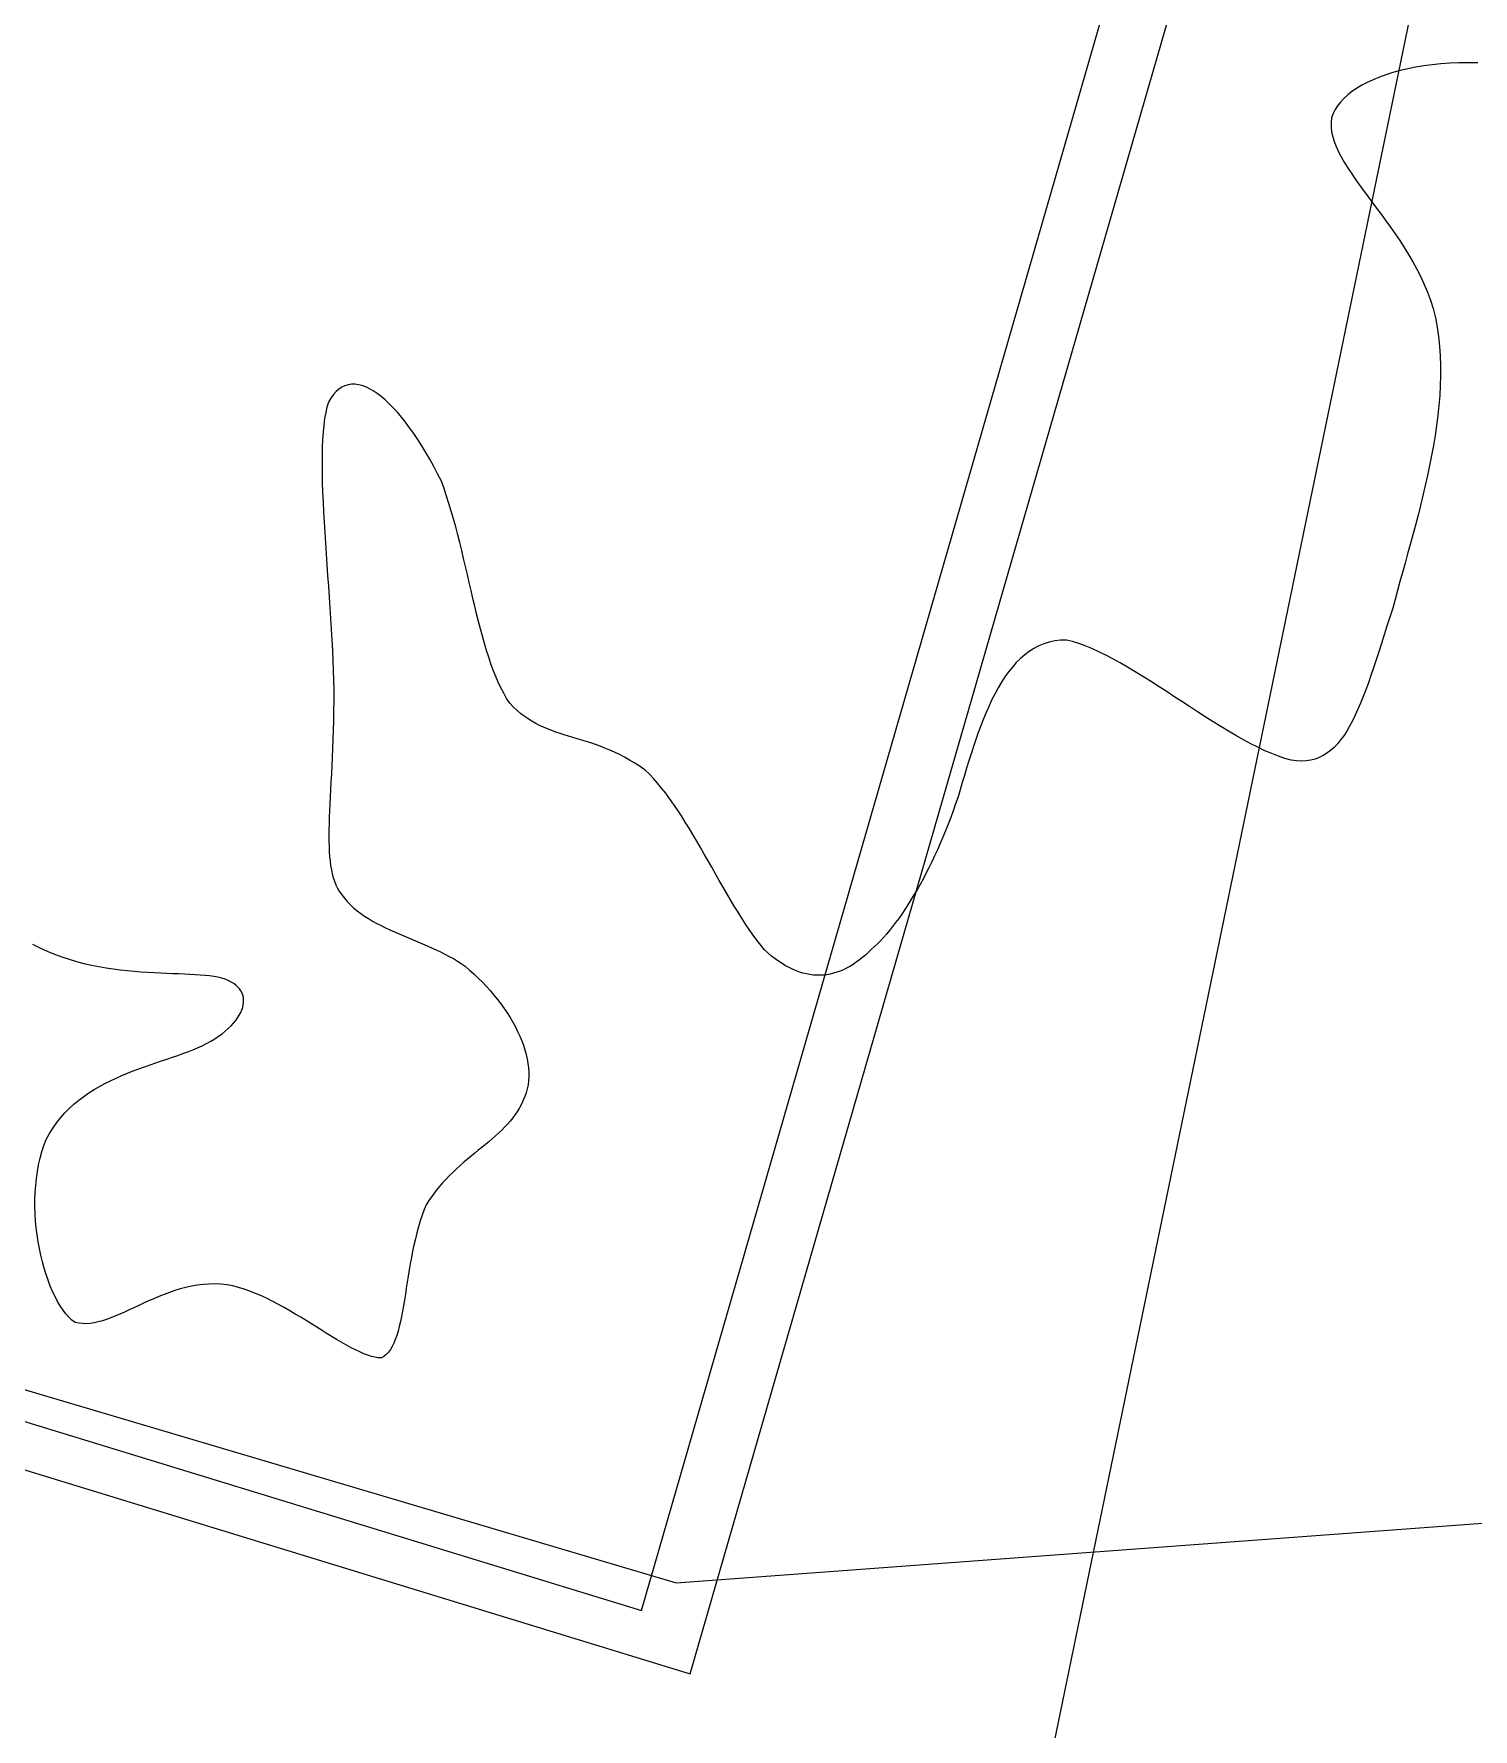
# Model space of a CAD drawing. Header units: metres. Extents: x 507649 to 508899, y 6966965 to 6967377.
# Drawn here: x 507941.072 to 507942.125, y 6967147.275 to 6967148.515 of the extents above; entities that cross this region are included whole.
import ezdxf

# ---------------------------------------------------------------- set-up
doc = ezdxf.new("R2010")
doc.units = ezdxf.units.M
for name, color, linetype in [('C_TEXT_2.5', 7, 'Continuous'), ('mga2020STR_SURFACES', 252, 'Continuous'), ('mga2020VEG_TREE', 252, 'Continuous'), ('STR_SURFACES', 252, 'Continuous')]:
    doc.layers.add(name, color=color, linetype=linetype)
doc.layers.add('E_UG_LINES', color=252, linetype='EXISTING_ELECTRICITY_UG', lineweight=0)
doc.layers.add('RW_UG_PIPES', color=252, linetype='EXISTING_WAT_RECYCLED', lineweight=0)
doc.styles.get("Standard").update_dxf_attribs({"font": 'ARIALN.TTF'})
doc.linetypes.add('EXISTING_ELECTRICITY_UG', pattern='A,2,-2,2,-2,2,-2,["E-UG",Standard,S=2.5,R=0,X=0,Y=-1.25],-9.15,2,-2,2,-2', length=29.15)
doc.linetypes.add('EXISTING_WAT_RECYCLED', pattern='A,2,-2,2,-2,2,-2,["R",Standard,S=2.5,R=0,X=0,Y=-1.25],-4.4,2,-2,2,-2', length=24.4)

# ---------------------------------------------------------------- blocks, each defined once
blk = doc.blocks.new('BAC V TREE')
for p, q in [((12.3908, -8.214), (12.3551, -8.2224)), ((12.4278, -8.2067), (12.3908, -8.214)), ((12.4662, -8.2003), (12.4278, -8.2067)), ((12.5059, -8.1951), (12.4662, -8.2003)), ((12.5467, -8.1909), (12.5059, -8.1951)), ((12.5888, -8.1879), (12.5467, -8.1909)), ((12.6319, -8.186), (12.5888, -8.1879)), ((12.6761, -8.1853), (12.6319, -8.186)), ((12.7212, -8.1859), (12.6761, -8.1853)), ((12.1744, -8.2915), (12.1504, -8.3059)), ((12.2003, -8.2779), (12.1744, -8.2915)), ((12.2279, -8.2651), (12.2003, -8.2779)), ((12.2573, -8.2531), (12.2279, -8.2651)), ((12.2883, -8.242), (12.2573, -8.2531)), ((12.321, -8.2317), (12.2883, -8.242)), ((12.3551, -8.2224), (12.321, -8.2317)), ((12.0741, -8.3703), (12.0602, -8.3879)), ((12.0901, -8.3532), (12.0741, -8.3703)), ((12.1081, -8.3368), (12.0901, -8.3532)), ((12.1283, -8.321), (12.1081, -8.3368)), ((12.1504, -8.3059), (12.1283, -8.321)), ((12.0324, -8.444), (12.03, -8.4658)), ((12.0393, -8.4248), (12.0324, -8.444)), ((12.0486, -8.4061), (12.0393, -8.4248)), ((12.0602, -8.3879), (12.0486, -8.4061)), ((12.03, -8.4658), (12.0301, -8.488)), ((12.0301, -8.488), (12.0327, -8.5104)), ((12.0327, -8.5104), (12.0376, -8.5333)), ((12.0376, -8.5333), (12.0447, -8.5565)), ((12.0447, -8.5565), (12.0537, -8.58)), ((12.0537, -8.58), (12.0646, -8.604)), ((12.0646, -8.604), (12.0772, -8.6284)), ((12.0772, -8.6284), (12.0913, -8.6532)), ((12.0913, -8.6532), (12.1069, -8.6785)), ((12.1069, -8.6785), (12.1238, -8.7042)), ((12.1238, -8.7042), (12.1418, -8.7304)), ((12.1418, -8.7304), (12.1608, -8.7571)), ((12.1608, -8.7571), (12.1807, -8.7843)), ((12.1807, -8.7843), (12.2013, -8.8121)), ((12.2013, -8.8121), (12.2224, -8.8404)), ((12.2224, -8.8404), (12.244, -8.8692)), ((12.244, -8.8692), (12.2659, -8.8987)), ((12.2659, -8.8987), (12.2879, -8.9287)), ((12.2879, -8.9287), (12.3099, -8.9593)), ((12.3099, -8.9593), (12.3317, -8.9906)), ((12.3317, -8.9906), (12.3533, -9.0225)), ((12.3533, -9.0225), (12.3744, -9.0551)), ((12.3744, -9.0551), (12.395, -9.0884)), ((12.395, -9.0884), (12.4149, -9.1223)), ((12.4149, -9.1223), (12.4339, -9.157)), ((12.4339, -9.157), (12.4518, -9.1924)), ((12.4518, -9.1924), (12.4687, -9.2285)), ((12.4687, -9.2285), (12.4842, -9.2654)), ((12.4842, -9.2654), (12.4983, -9.3031)), ((12.4983, -9.3031), (12.5109, -9.3415)), ((12.5109, -9.3415), (12.5209, -9.3852)), ((12.5209, -9.3852), (12.529, -9.4294)), ((12.529, -9.4294), (12.5354, -9.4741)), ((12.5354, -9.4741), (12.5401, -9.5193)), ((12.5401, -9.5193), (12.5432, -9.5649)), ((12.5432, -9.5649), (12.5448, -9.6109)), ((12.5448, -9.6109), (12.5449, -9.6572)), ((7.3465, -9.7325), (7.3339, -9.7466)), ((7.3598, -9.7209), (7.3465, -9.7325)), ((7.3737, -9.7117), (7.3598, -9.7209)), ((7.3882, -9.705), (7.3737, -9.7117)), ((7.4033, -9.7005), (7.3882, -9.705)), ((7.419, -9.6983), (7.4033, -9.7005)), ((7.4351, -9.6983), (7.419, -9.6983)), ((7.4517, -9.7005), (7.4351, -9.6983)), ((7.4687, -9.7048), (7.4517, -9.7005)), ((7.4861, -9.7112), (7.4687, -9.7048)), ((7.5039, -9.7196), (7.4861, -9.7112)), ((7.522, -9.7299), (7.5039, -9.7196)), ((7.5404, -9.7422), (7.522, -9.7299)), ((12.5436, -9.7038), (12.5411, -9.7506)), ((12.5449, -9.6572), (12.5436, -9.7038)), ((7.3039, -9.8056), (7.2979, -9.8315)), ((7.3109, -9.7823), (7.3039, -9.8056)), ((7.3221, -9.7632), (7.3109, -9.7823)), ((7.3339, -9.7466), (7.3221, -9.7632)), ((7.559, -9.7563), (7.5404, -9.7422)), ((7.5778, -9.7722), (7.559, -9.7563)), ((7.5968, -9.7899), (7.5778, -9.7722)), ((7.6159, -9.8092), (7.5968, -9.7899)), ((7.6351, -9.8302), (7.6159, -9.8092)), ((12.5373, -9.7977), (12.5324, -9.8448)), ((12.5411, -9.7506), (12.5373, -9.7977)), ((7.2888, -9.8906), (7.2856, -9.9236)), ((7.2929, -9.8599), (7.2888, -9.8906)), ((7.2979, -9.8315), (7.2929, -9.8599)), ((7.6544, -9.8528), (7.6351, -9.8302)), ((7.6737, -9.877), (7.6544, -9.8528)), ((7.693, -9.9026), (7.6737, -9.877)), ((12.5265, -9.8921), (12.5196, -9.9395)), ((12.5324, -9.8448), (12.5265, -9.8921)), ((7.2832, -9.9587), (7.2816, -9.9958)), ((7.2856, -9.9236), (7.2832, -9.9587)), ((7.7123, -9.9297), (7.693, -9.9026)), ((7.7314, -9.9581), (7.7123, -9.9297)), ((7.7505, -9.9879), (7.7314, -9.9581)), ((12.5196, -9.9395), (12.5118, -9.9869)), ((7.2807, -10.0347), (7.2805, -10.0754)), ((7.2816, -9.9958), (7.2807, -10.0347)), ((7.7694, -10.019), (7.7505, -9.9879)), ((7.7881, -10.0513), (7.7694, -10.019)), ((7.8066, -10.0848), (7.7881, -10.0513)), ((12.5032, -10.0342), (12.4939, -10.0815)), ((12.5118, -9.9869), (12.5032, -10.0342)), ((7.2805, -10.0754), (7.2809, -10.1176)), ((7.2809, -10.1176), (7.2818, -10.1613)), ((7.8248, -10.1194), (7.8066, -10.0848)), ((7.8427, -10.1551), (7.8248, -10.1194)), ((12.4839, -10.1286), (12.4734, -10.1756)), ((12.4939, -10.0815), (12.4839, -10.1286)), ((7.2818, -10.1613), (7.2833, -10.2062)), ((7.2833, -10.2062), (7.2852, -10.2524)), ((7.8551, -10.1894), (7.8427, -10.1551)), ((7.8669, -10.2243), (7.8551, -10.1894)), ((12.4734, -10.1756), (12.4623, -10.2224)), ((7.2852, -10.2524), (7.2875, -10.2996)), ((7.8782, -10.2598), (7.8669, -10.2243)), ((7.889, -10.2958), (7.8782, -10.2598)), ((12.4509, -10.269), (12.4391, -10.3152)), ((12.4623, -10.2224), (12.4509, -10.269)), ((7.2875, -10.2996), (7.2901, -10.3478)), ((7.2901, -10.3478), (7.2931, -10.3967)), ((7.8995, -10.3323), (7.889, -10.2958)), ((7.9096, -10.3692), (7.8995, -10.3323)), ((7.9193, -10.4064), (7.9096, -10.3692)), ((12.427, -10.3611), (12.4148, -10.4067)), ((12.4391, -10.3152), (12.427, -10.3611)), ((7.2931, -10.3967), (7.2963, -10.4463)), ((7.2963, -10.4463), (7.2996, -10.4965)), ((7.9288, -10.4438), (7.9193, -10.4064)), ((7.938, -10.4814), (7.9288, -10.4438)), ((12.4148, -10.4067), (12.4025, -10.4518)), ((7.2996, -10.4965), (7.3031, -10.547)), ((7.9471, -10.5191), (7.938, -10.4814)), ((7.9559, -10.5567), (7.9471, -10.5191)), ((12.3902, -10.4964), (12.3779, -10.5405)), ((12.4025, -10.4518), (12.3902, -10.4964)), ((7.3031, -10.547), (7.3067, -10.5978)), ((7.3067, -10.5978), (7.3103, -10.6487)), ((7.9647, -10.5944), (7.9559, -10.5567)), ((7.9733, -10.6319), (7.9647, -10.5944)), ((12.3658, -10.5841), (12.3539, -10.627)), ((12.3779, -10.5405), (12.3658, -10.5841)), ((7.3103, -10.6487), (7.3138, -10.6996)), ((7.982, -10.6691), (7.9733, -10.6319)), ((7.9906, -10.7061), (7.982, -10.6691)), ((12.3423, -10.6694), (12.331, -10.711)), ((12.3539, -10.627), (12.3423, -10.6694)), ((7.3138, -10.6996), (7.3173, -10.7504)), ((7.3173, -10.7504), (7.3206, -10.801)), ((7.9993, -10.7428), (7.9906, -10.7061)), ((8.0081, -10.779), (7.9993, -10.7428)), ((12.3203, -10.7518), (12.3063, -10.7949)), ((12.331, -10.711), (12.3203, -10.7518)), ((7.3206, -10.801), (7.3238, -10.8511)), ((8.017, -10.8147), (8.0081, -10.779)), ((8.0261, -10.8498), (8.017, -10.8147)), ((8.0354, -10.8842), (8.0261, -10.8498)), ((12.2928, -10.837), (12.2796, -10.8781)), ((12.3063, -10.7949), (12.2928, -10.837)), ((7.3238, -10.8511), (7.3267, -10.9007)), ((7.3267, -10.9007), (7.3293, -10.9497)), ((8.0449, -10.918), (8.0354, -10.8842)), ((8.0548, -10.9509), (8.0449, -10.918)), ((10.654, -10.9296), (10.631, -10.9416)), ((10.6781, -10.9197), (10.654, -10.9296)), ((10.7031, -10.9119), (10.6781, -10.9197)), ((10.7292, -10.9063), (10.7031, -10.9119)), ((10.7565, -10.9031), (10.7292, -10.9063)), ((10.7849, -10.9023), (10.7565, -10.9031)), ((10.8131, -10.9091), (10.7849, -10.9023)), ((10.8425, -10.9182), (10.8131, -10.9091)), ((10.8728, -10.9293), (10.8425, -10.9182)), ((10.9041, -10.9422), (10.8728, -10.9293)), ((12.2667, -10.9183), (12.2541, -10.9575)), ((12.2796, -10.8781), (12.2667, -10.9183)), ((7.3293, -10.9497), (7.3315, -10.9978)), ((7.3315, -10.9978), (7.3333, -11.0451)), ((8.065, -10.983), (8.0548, -10.9509)), ((8.0756, -11.0141), (8.065, -10.983)), ((10.5483, -11.0082), (10.5298, -11.0291)), ((10.5677, -10.9889), (10.5483, -11.0082)), ((10.5879, -10.9713), (10.5677, -10.9889)), ((10.609, -10.9555), (10.5879, -10.9713)), ((10.631, -10.9416), (10.609, -10.9555)), ((10.9363, -10.9569), (10.9041, -10.9422)), ((10.9693, -10.9733), (10.9363, -10.9569)), ((11.003, -10.991), (10.9693, -10.9733)), ((11.0373, -11.0101), (11.003, -10.991)), ((12.2417, -10.9955), (12.2295, -11.0325)), ((12.2541, -10.9575), (12.2417, -10.9955)), ((7.3333, -11.0451), (7.3347, -11.0913)), ((8.0866, -11.0442), (8.0756, -11.0141)), ((8.0981, -11.0731), (8.0866, -11.0442)), ((8.1101, -11.101), (8.0981, -11.0731)), ((10.495, -11.0752), (10.4787, -11.1003)), ((10.5121, -11.0514), (10.495, -11.0752)), ((10.5298, -11.0291), (10.5121, -11.0514)), ((11.0723, -11.0303), (11.0373, -11.0101)), ((11.1078, -11.0515), (11.0723, -11.0303)), ((11.1437, -11.0736), (11.1078, -11.0515)), ((11.1799, -11.0963), (11.1437, -11.0736)), ((12.2174, -11.0683), (12.2053, -11.1028)), ((12.2295, -11.0325), (12.2174, -11.0683)), ((7.3347, -11.0913), (7.3356, -11.1363)), ((7.3356, -11.1363), (7.3354, -11.1859)), ((8.1226, -11.1275), (8.1101, -11.101)), ((8.1357, -11.1528), (8.1226, -11.1275)), ((8.1495, -11.1766), (8.1357, -11.1528)), ((10.4481, -11.1541), (10.4337, -11.1826)), ((10.4631, -11.1266), (10.4481, -11.1541)), ((10.4787, -11.1003), (10.4631, -11.1266)), ((11.2165, -11.1197), (11.1799, -11.0963)), ((11.2533, -11.1434), (11.2165, -11.1197)), ((11.2902, -11.1674), (11.2533, -11.1434)), ((11.3272, -11.1916), (11.2902, -11.1674)), ((12.181, -11.1682), (12.1687, -11.1989)), ((12.1931, -11.1362), (12.181, -11.1682)), ((12.2053, -11.1028), (12.1931, -11.1362)), ((7.3349, -11.2341), (7.334, -11.2809)), ((7.3354, -11.1859), (7.3349, -11.2341)), ((8.1639, -11.199), (8.1495, -11.1766)), ((8.1808, -11.2165), (8.1639, -11.199)), ((8.1978, -11.2325), (8.1808, -11.2165)), ((8.2151, -11.2472), (8.1978, -11.2325)), ((8.2326, -11.2606), (8.2151, -11.2472)), ((10.4066, -11.2424), (10.3937, -11.2735)), ((10.4199, -11.2121), (10.4066, -11.2424)), ((10.4337, -11.1826), (10.4199, -11.2121)), ((11.3643, -11.2157), (11.3272, -11.1916)), ((11.4012, -11.2396), (11.3643, -11.2157)), ((11.438, -11.2633), (11.4012, -11.2396)), ((12.1562, -11.2282), (12.1435, -11.256)), ((12.1687, -11.1989), (12.1562, -11.2282)), ((7.3329, -11.3261), (7.3315, -11.37)), ((7.334, -11.2809), (7.3329, -11.3261)), ((8.2503, -11.2729), (8.2326, -11.2606)), ((8.2683, -11.2841), (8.2503, -11.2729)), ((8.2865, -11.2944), (8.2683, -11.2841)), ((8.3049, -11.3038), (8.2865, -11.2944)), ((8.3236, -11.3124), (8.3049, -11.3038)), ((8.3425, -11.3204), (8.3236, -11.3124)), ((8.3616, -11.3279), (8.3425, -11.3204)), ((8.381, -11.3349), (8.3616, -11.3279)), ((10.3813, -11.3053), (10.3694, -11.3377)), ((10.3937, -11.2735), (10.3813, -11.3053)), ((11.4746, -11.2864), (11.438, -11.2633)), ((11.5109, -11.3089), (11.4746, -11.2864)), ((11.5468, -11.3307), (11.5109, -11.3089)), ((12.1173, -11.3073), (12.1036, -11.3306)), ((12.1306, -11.2824), (12.1173, -11.3073)), ((12.1435, -11.256), (12.1306, -11.2824)), ((7.3315, -11.37), (7.3299, -11.4125)), ((8.4007, -11.3415), (8.381, -11.3349)), ((8.4206, -11.3479), (8.4007, -11.3415)), ((8.4408, -11.3541), (8.4206, -11.3479)), ((8.4612, -11.3603), (8.4408, -11.3541)), ((8.4819, -11.3666), (8.4612, -11.3603)), ((8.5029, -11.3729), (8.4819, -11.3666)), ((8.5242, -11.3796), (8.5029, -11.3729)), ((8.5457, -11.3865), (8.5242, -11.3796)), ((8.5675, -11.394), (8.5457, -11.3865)), ((8.5896, -11.4019), (8.5675, -11.394)), ((8.612, -11.4106), (8.5896, -11.4019)), ((10.3465, -11.4039), (10.3355, -11.4375)), ((10.3578, -11.3706), (10.3465, -11.4039)), ((10.3694, -11.3377), (10.3578, -11.3706)), ((11.5823, -11.3515), (11.5468, -11.3307)), ((11.6173, -11.3713), (11.5823, -11.3515)), ((11.6517, -11.3899), (11.6173, -11.3713)), ((11.6855, -11.4071), (11.6517, -11.3899)), ((11.7186, -11.4228), (11.6855, -11.4071)), ((12.0441, -11.4072), (12.0277, -11.4221)), ((12.0598, -11.3906), (12.0441, -11.4072)), ((12.0749, -11.3723), (12.0598, -11.3906)), ((12.0895, -11.3523), (12.0749, -11.3723)), ((12.1036, -11.3306), (12.0895, -11.3523)), ((7.3282, -11.4536), (7.3264, -11.4934)), ((7.3299, -11.4125), (7.3282, -11.4536)), ((8.6347, -11.4199), (8.612, -11.4106)), ((8.6577, -11.4301), (8.6347, -11.4199)), ((8.681, -11.4413), (8.6577, -11.4301)), ((8.7046, -11.4535), (8.681, -11.4413)), ((8.7284, -11.4669), (8.7046, -11.4535)), ((8.7527, -11.4815), (8.7284, -11.4669)), ((8.7772, -11.4974), (8.7527, -11.4815)), ((10.3248, -11.4713), (10.3143, -11.5052)), ((10.3355, -11.4375), (10.3248, -11.4713)), ((11.7508, -11.4369), (11.7186, -11.4228)), ((11.7822, -11.4492), (11.7508, -11.4369)), ((11.8126, -11.4595), (11.7822, -11.4492)), ((11.842, -11.4677), (11.8126, -11.4595)), ((11.8667, -11.471), (11.842, -11.4677)), ((11.8902, -11.472), (11.8667, -11.471)), ((11.9126, -11.471), (11.8902, -11.472)), ((11.9341, -11.4678), (11.9126, -11.471)), ((11.9545, -11.4626), (11.9341, -11.4678)), ((11.974, -11.4553), (11.9545, -11.4626)), ((11.9927, -11.4462), (11.974, -11.4553)), ((12.0106, -11.435), (11.9927, -11.4462)), ((12.0277, -11.4221), (12.0106, -11.435)), ((7.3245, -11.5318), (7.3227, -11.569)), ((7.3264, -11.4934), (7.3245, -11.5318)), ((8.802, -11.5148), (8.7772, -11.4974)), ((8.8216, -11.5337), (8.802, -11.5148)), ((8.8409, -11.5541), (8.8216, -11.5337)), ((8.8601, -11.5759), (8.8409, -11.5541)), ((10.304, -11.5393), (10.2939, -11.5732)), ((10.3143, -11.5052), (10.304, -11.5393)), ((7.3191, -11.6394), (7.3175, -11.6727)), ((7.3208, -11.6048), (7.3191, -11.6394)), ((7.3227, -11.569), (7.3208, -11.6048)), ((8.8791, -11.5989), (8.8601, -11.5759)), ((8.898, -11.6231), (8.8791, -11.5989)), ((8.9167, -11.6484), (8.898, -11.6231)), ((10.2739, -11.6406), (10.2628, -11.6733)), ((10.2838, -11.607), (10.2739, -11.6406)), ((10.2939, -11.5732), (10.2838, -11.607)), ((7.316, -11.7048), (7.3148, -11.7357)), ((7.3175, -11.6727), (7.316, -11.7048)), ((8.9352, -11.6747), (8.9167, -11.6484)), ((8.9537, -11.7019), (8.9352, -11.6747)), ((8.972, -11.7299), (8.9537, -11.7019)), ((10.2515, -11.7056), (10.2398, -11.7374)), ((10.2628, -11.6733), (10.2515, -11.7056)), ((7.3131, -11.794), (7.3128, -11.8214)), ((7.3138, -11.7654), (7.3131, -11.794)), ((7.3148, -11.7357), (7.3138, -11.7654)), ((8.9902, -11.7586), (8.972, -11.7299)), ((9.0083, -11.7879), (8.9902, -11.7586)), ((9.0263, -11.8178), (9.0083, -11.7879)), ((10.2155, -11.7996), (10.203, -11.83)), ((10.2278, -11.7687), (10.2155, -11.7996)), ((10.2398, -11.7374), (10.2278, -11.7687)), ((7.3128, -11.8214), (7.3129, -11.8477)), ((7.3129, -11.8477), (7.3135, -11.8729)), ((7.3135, -11.8729), (7.3145, -11.897)), ((9.0442, -11.8481), (9.0263, -11.8178)), ((9.062, -11.8787), (9.0442, -11.8481)), ((9.0798, -11.9096), (9.062, -11.8787)), ((10.1902, -11.8598), (10.1772, -11.8892)), ((10.203, -11.83), (10.1902, -11.8598)), ((7.3145, -11.897), (7.3161, -11.9201)), ((7.3161, -11.9201), (7.3182, -11.9421)), ((7.3182, -11.9421), (7.321, -11.9631)), ((7.321, -11.9631), (7.3244, -11.9832)), ((9.0975, -11.9406), (9.0798, -11.9096)), ((9.1152, -11.9717), (9.0975, -11.9406)), ((10.1505, -11.9461), (10.1369, -11.9737)), ((10.1639, -11.9179), (10.1505, -11.9461)), ((10.1772, -11.8892), (10.1639, -11.9179)), ((7.3244, -11.9832), (7.3286, -12.0022)), ((7.3286, -12.0022), (7.3335, -12.0203)), ((7.3335, -12.0203), (7.3393, -12.0375)), ((7.3393, -12.0375), (7.3458, -12.0537)), ((9.1328, -12.0028), (9.1152, -11.9717)), ((9.1505, -12.0337), (9.1328, -12.0028)), ((9.1681, -12.0644), (9.1505, -12.0337)), ((10.1092, -12.0269), (10.0952, -12.0526)), ((10.1231, -12.0006), (10.1092, -12.0269)), ((10.1369, -11.9737), (10.1231, -12.0006)), ((7.3458, -12.0537), (7.3533, -12.0691)), ((7.3533, -12.0691), (7.3618, -12.0836)), ((7.3618, -12.0836), (7.3731, -12.1009)), ((7.3731, -12.1009), (7.3856, -12.1174)), ((7.3856, -12.1174), (7.3992, -12.1331)), ((9.1857, -12.0947), (9.1681, -12.0644)), ((9.2032, -12.1247), (9.1857, -12.0947)), ((9.2209, -12.1541), (9.2032, -12.1247)), ((10.0524, -12.1254), (10.038, -12.1483)), ((10.0667, -12.1019), (10.0524, -12.1254)), ((10.081, -12.0776), (10.0667, -12.1019)), ((10.0952, -12.0526), (10.081, -12.0776)), ((7.3992, -12.1331), (7.4138, -12.1481)), ((7.4138, -12.1481), (7.4293, -12.1623)), ((7.4293, -12.1623), (7.4456, -12.1759)), ((7.4456, -12.1759), (7.4628, -12.1888)), ((7.4628, -12.1888), (7.4807, -12.2011)), ((7.4807, -12.2011), (7.4993, -12.213)), ((9.2385, -12.183), (9.2209, -12.1541)), ((9.2561, -12.2111), (9.2385, -12.183)), ((10.0092, -12.1916), (9.9947, -12.2121)), ((10.0236, -12.1703), (10.0092, -12.1916)), ((10.038, -12.1483), (10.0236, -12.1703)), ((7.4993, -12.213), (7.5186, -12.2243)), ((7.5186, -12.2243), (7.5384, -12.2353)), ((7.5384, -12.2353), (7.5586, -12.2458)), ((7.5586, -12.2458), (7.5793, -12.256)), ((7.5793, -12.256), (7.6004, -12.2659)), ((7.6004, -12.2659), (7.6218, -12.2756)), ((7.6218, -12.2756), (7.6434, -12.2851)), ((7.6434, -12.2851), (7.6652, -12.2945)), ((9.2738, -12.2385), (9.2561, -12.2111)), ((9.2916, -12.265), (9.2738, -12.2385)), ((9.3094, -12.2905), (9.2916, -12.265)), ((9.9373, -12.2858), (9.9231, -12.302)), ((9.9516, -12.2687), (9.9373, -12.2858)), ((9.9659, -12.2507), (9.9516, -12.2687)), ((9.9803, -12.2318), (9.9659, -12.2507)), ((9.9947, -12.2121), (9.9803, -12.2318)), ((5.954, -12.3522), (5.9198, -12.335)), ((5.9883, -12.3677), (5.954, -12.3522)), ((7.6652, -12.2945), (7.6871, -12.3037)), ((7.6871, -12.3037), (7.7091, -12.3129)), ((7.7091, -12.3129), (7.731, -12.3221)), ((7.731, -12.3221), (7.7529, -12.3314)), ((7.7529, -12.3314), (7.7747, -12.3408)), ((7.7747, -12.3408), (7.7962, -12.3502)), ((7.7962, -12.3502), (7.8175, -12.3599)), ((7.8175, -12.3599), (7.8385, -12.3699)), ((9.3273, -12.3149), (9.3094, -12.2905)), ((9.3452, -12.3382), (9.3273, -12.3149)), ((9.3633, -12.3602), (9.3452, -12.3382)), ((9.3798, -12.3752), (9.3633, -12.3602)), ((9.8675, -12.3576), (9.8539, -12.369)), ((9.8811, -12.3451), (9.8675, -12.3576)), ((9.895, -12.3317), (9.8811, -12.3451)), ((9.909, -12.3173), (9.895, -12.3317)), ((9.9231, -12.302), (9.909, -12.3173)), ((6.0229, -12.3818), (5.9883, -12.3677)), ((6.0575, -12.3946), (6.0229, -12.3818)), ((6.0921, -12.406), (6.0575, -12.3946)), ((6.1267, -12.4161), (6.0921, -12.406)), ((6.1612, -12.4251), (6.1267, -12.4161)), ((6.1956, -12.4331), (6.1612, -12.4251)), ((6.2298, -12.44), (6.1956, -12.4331)), ((6.2638, -12.446), (6.2298, -12.44)), ((7.8385, -12.3699), (7.8591, -12.3801)), ((7.8591, -12.3801), (7.8792, -12.3906)), ((7.8792, -12.3906), (7.8988, -12.4015)), ((7.8988, -12.4015), (7.9178, -12.4129)), ((7.9178, -12.4129), (7.9362, -12.4247)), ((7.9362, -12.4247), (7.9539, -12.4371)), ((7.9539, -12.4371), (7.9751, -12.4551)), ((9.3963, -12.3891), (9.3798, -12.3752)), ((9.4128, -12.4021), (9.3963, -12.3891)), ((9.4293, -12.414), (9.4128, -12.4021)), ((9.4458, -12.4249), (9.4293, -12.414)), ((9.4622, -12.4349), (9.4458, -12.4249)), ((9.4787, -12.4438), (9.4622, -12.4349)), ((9.4951, -12.4517), (9.4787, -12.4438)), ((9.7649, -12.4381), (9.7497, -12.4464)), ((9.78, -12.4288), (9.7649, -12.4381)), ((9.795, -12.4187), (9.78, -12.4288)), ((9.8099, -12.4076), (9.795, -12.4187)), ((9.8247, -12.3956), (9.8099, -12.4076)), ((9.8394, -12.3828), (9.8247, -12.3956)), ((9.8539, -12.369), (9.8394, -12.3828)), ((6.2975, -12.4512), (6.2638, -12.446)), ((6.3308, -12.4556), (6.2975, -12.4512)), ((6.3637, -12.4593), (6.3308, -12.4556)), ((6.3962, -12.4624), (6.3637, -12.4593)), ((6.4281, -12.4649), (6.3962, -12.4624)), ((6.4595, -12.4671), (6.4281, -12.4649)), ((6.4902, -12.4688), (6.4595, -12.4671)), ((6.5203, -12.4703), (6.4902, -12.4688)), ((6.5496, -12.4715), (6.5203, -12.4703)), ((6.5782, -12.4726), (6.5496, -12.4715)), ((6.6059, -12.4736), (6.5782, -12.4726)), ((6.6327, -12.4746), (6.6059, -12.4736)), ((6.6585, -12.4758), (6.6327, -12.4746)), ((6.6834, -12.4771), (6.6585, -12.4758)), ((6.7072, -12.4787), (6.6834, -12.4771)), ((6.7298, -12.4806), (6.7072, -12.4787)), ((6.7513, -12.4829), (6.7298, -12.4806)), ((6.7716, -12.4856), (6.7513, -12.4829)), ((6.7906, -12.489), (6.7716, -12.4856)), ((6.8082, -12.4935), (6.7906, -12.489)), ((6.8245, -12.4987), (6.8082, -12.4935)), ((6.8393, -12.5047), (6.8245, -12.4987)), ((6.8528, -12.5114), (6.8393, -12.5047)), ((6.8648, -12.5187), (6.8528, -12.5114)), ((6.8754, -12.5266), (6.8648, -12.5187)), ((7.9751, -12.4551), (7.9957, -12.4736)), ((7.9957, -12.4736), (8.0158, -12.4926)), ((8.0158, -12.4926), (8.0353, -12.512)), ((8.0353, -12.512), (8.0541, -12.5319)), ((9.5114, -12.4586), (9.4951, -12.4517)), ((9.5277, -12.4645), (9.5114, -12.4586)), ((9.544, -12.4695), (9.5277, -12.4645)), ((9.5602, -12.4735), (9.544, -12.4695)), ((9.5764, -12.4765), (9.5602, -12.4735)), ((9.5925, -12.4785), (9.5764, -12.4765)), ((9.6086, -12.4796), (9.5925, -12.4785)), ((9.6246, -12.4797), (9.6086, -12.4796)), ((9.6405, -12.4788), (9.6246, -12.4797)), ((9.6563, -12.477), (9.6405, -12.4788)), ((9.6721, -12.4742), (9.6563, -12.477)), ((9.6878, -12.4706), (9.6721, -12.4742)), ((9.7034, -12.4659), (9.6878, -12.4706)), ((9.7189, -12.4604), (9.7034, -12.4659)), ((9.7343, -12.4539), (9.7189, -12.4604)), ((9.7497, -12.4464), (9.7343, -12.4539)), ((6.8847, -12.535), (6.8754, -12.5266)), ((6.8926, -12.544), (6.8847, -12.535)), ((6.8991, -12.5535), (6.8926, -12.544)), ((6.9042, -12.5635), (6.8991, -12.5535)), ((6.908, -12.5738), (6.9042, -12.5635)), ((6.9105, -12.5846), (6.908, -12.5738)), ((6.9117, -12.5957), (6.9105, -12.5846)), ((6.9115, -12.6071), (6.9117, -12.5957)), ((8.0541, -12.5319), (8.0723, -12.552)), ((8.0723, -12.552), (8.0897, -12.5726)), ((8.0897, -12.5726), (8.1065, -12.5934)), ((8.1065, -12.5934), (8.1225, -12.6144)), ((6.8742, -12.6925), (6.8833, -12.68)), ((6.8833, -12.68), (6.8912, -12.6675)), ((6.8912, -12.6675), (6.8978, -12.6551)), ((6.8978, -12.6551), (6.9032, -12.6428)), ((6.9032, -12.6428), (6.9072, -12.6307)), ((6.9072, -12.6307), (6.91, -12.6188)), ((6.91, -12.6188), (6.9115, -12.6071)), ((8.1225, -12.6144), (8.1378, -12.6357)), ((8.1378, -12.6357), (8.1522, -12.6572)), ((8.1522, -12.6572), (8.1658, -12.6788)), ((8.1658, -12.6788), (8.1786, -12.7005)), ((6.7935, -12.7667), (6.81, -12.7546)), ((6.81, -12.7546), (6.8252, -12.7424)), ((6.8252, -12.7424), (6.8393, -12.73)), ((6.8393, -12.73), (6.8522, -12.7176)), ((6.8522, -12.7176), (6.8638, -12.705)), ((6.8638, -12.705), (6.8742, -12.6925)), ((8.1786, -12.7005), (8.1904, -12.7222)), ((8.1904, -12.7222), (8.2013, -12.7441)), ((8.2013, -12.7441), (8.2113, -12.7659)), ((6.6256, -12.8485), (6.6493, -12.8398)), ((6.6493, -12.8398), (6.6723, -12.831)), ((6.6723, -12.831), (6.6945, -12.8219)), ((6.6945, -12.8219), (6.7158, -12.8125)), ((6.7158, -12.8125), (6.737, -12.8015)), ((6.737, -12.8015), (6.757, -12.7902)), ((6.757, -12.7902), (6.7758, -12.7786)), ((6.7758, -12.7786), (6.7935, -12.7667)), ((8.2113, -12.7659), (8.2203, -12.7876)), ((8.2203, -12.7876), (8.2283, -12.8094)), ((8.2283, -12.8094), (8.2352, -12.8309)), ((8.2352, -12.8309), (8.2411, -12.8524)), ((6.3915, -12.93), (6.4184, -12.9199)), ((6.4184, -12.9199), (6.4453, -12.9102)), ((6.4453, -12.9102), (6.472, -12.9009)), ((6.472, -12.9009), (6.4986, -12.8918)), ((6.4986, -12.8918), (6.5249, -12.883)), ((6.5249, -12.883), (6.5508, -12.8743)), ((6.5508, -12.8743), (6.5762, -12.8657)), ((6.5762, -12.8657), (6.6012, -12.8571)), ((6.6012, -12.8571), (6.6256, -12.8485)), ((8.2411, -12.8524), (8.2459, -12.8736)), ((8.2459, -12.8736), (8.2496, -12.8947)), ((8.2496, -12.8947), (8.2521, -12.9155)), ((8.2521, -12.9155), (8.2534, -12.936)), ((6.2077, -13.0174), (6.2329, -13.0026)), ((6.2329, -13.0026), (6.2586, -12.9888)), ((6.2586, -12.9888), (6.2847, -12.9757)), ((6.2847, -12.9757), (6.3111, -12.9634)), ((6.3111, -12.9634), (6.3377, -12.9517)), ((6.3377, -12.9517), (6.3646, -12.9406)), ((6.3646, -12.9406), (6.3915, -12.93)), ((8.25, -12.9953), (8.2463, -13.0143)), ((8.2524, -12.9759), (8.25, -12.9953)), ((8.2535, -12.9561), (8.2524, -12.9759)), ((8.2534, -12.936), (8.2535, -12.9561)), ((6.113, -13.0859), (6.1356, -13.0672)), ((6.1356, -13.0672), (6.1589, -13.0496)), ((6.1589, -13.0496), (6.183, -13.033)), ((6.183, -13.033), (6.2077, -13.0174)), ((8.227, -13.0682), (8.2191, -13.0859)), ((8.2348, -13.0507), (8.227, -13.0682)), ((8.2412, -13.0328), (8.2348, -13.0507)), ((8.2463, -13.0143), (8.2412, -13.0328)), ((6.0319, -13.1731), (6.0506, -13.1494)), ((6.0506, -13.1494), (6.0704, -13.1269)), ((6.0704, -13.1269), (6.0913, -13.1058)), ((6.0913, -13.1058), (6.113, -13.0859)), ((8.1784, -13.1509), (8.1663, -13.1659)), ((8.1898, -13.1354), (8.1784, -13.1509)), ((8.2004, -13.1195), (8.1898, -13.1354)), ((8.2102, -13.103), (8.2004, -13.1195)), ((8.2191, -13.0859), (8.2102, -13.103)), ((5.9828, -13.2532), (5.9979, -13.225)), ((5.9979, -13.225), (6.0143, -13.1983)), ((6.0143, -13.1983), (6.0319, -13.1731)), ((8.0966, -13.2361), (8.0812, -13.2496)), ((8.1116, -13.2225), (8.0966, -13.2361)), ((8.1261, -13.2087), (8.1116, -13.2225)), ((8.1401, -13.1947), (8.1261, -13.2087)), ((8.1536, -13.1805), (8.1401, -13.1947)), ((8.1663, -13.1659), (8.1536, -13.1805)), ((5.9536, -13.3407), (5.962, -13.3106)), ((5.962, -13.3106), (5.9717, -13.2814)), ((5.9717, -13.2814), (5.9828, -13.2532)), ((7.9993, -13.3171), (7.9823, -13.331)), ((8.0161, -13.3034), (7.9993, -13.3171)), ((8.0328, -13.2898), (8.0161, -13.3034)), ((8.0492, -13.2764), (8.0328, -13.2898)), ((8.0654, -13.263), (8.0492, -13.2764)), ((8.0812, -13.2496), (8.0654, -13.263)), ((5.9407, -13.4033), (5.9465, -13.3716)), ((5.9465, -13.3716), (5.9536, -13.3407)), ((7.9142, -13.3899), (7.8973, -13.4057)), ((7.9312, -13.3746), (7.9142, -13.3899)), ((7.9482, -13.3597), (7.9312, -13.3746)), ((7.9653, -13.3452), (7.9482, -13.3597)), ((7.9823, -13.331), (7.9653, -13.3452)), ((5.9305, -13.5012), (5.9328, -13.4682)), ((5.9328, -13.4682), (5.9361, -13.4355)), ((5.9361, -13.4355), (5.9407, -13.4033)), ((7.8321, -13.4749), (7.8166, -13.494)), ((7.848, -13.4566), (7.8321, -13.4749)), ((7.8642, -13.439), (7.848, -13.4566)), ((7.8806, -13.4221), (7.8642, -13.439)), ((7.8973, -13.4057), (7.8806, -13.4221)), ((5.9294, -13.5346), (5.9305, -13.5012)), ((5.9294, -13.568), (5.9294, -13.5346)), ((7.7728, -13.5562), (7.762, -13.5819)), ((7.7869, -13.5346), (7.7728, -13.5562)), ((7.8015, -13.5138), (7.7869, -13.5346)), ((7.8166, -13.494), (7.8015, -13.5138)), ((5.9305, -13.6016), (5.9294, -13.568)), ((5.9326, -13.635), (5.9305, -13.6016)), ((5.9356, -13.6683), (5.9326, -13.635)), ((7.743, -13.6357), (7.7346, -13.6635)), ((7.7521, -13.6085), (7.743, -13.6357)), ((7.762, -13.5819), (7.7521, -13.6085)), ((5.9396, -13.7013), (5.9356, -13.6683)), ((5.9445, -13.7339), (5.9396, -13.7013)), ((7.7197, -13.7205), (7.7132, -13.7496)), ((7.7269, -13.6918), (7.7197, -13.7205)), ((7.7346, -13.6635), (7.7269, -13.6918)), ((5.9503, -13.766), (5.9445, -13.7339)), ((5.9569, -13.7975), (5.9503, -13.766)), ((5.9643, -13.8283), (5.9569, -13.7975)), ((7.7071, -13.7788), (7.7014, -13.8081)), ((7.7132, -13.7496), (7.7071, -13.7788)), ((5.9725, -13.8583), (5.9643, -13.8283)), ((5.9815, -13.8873), (5.9725, -13.8583)), ((7.691, -13.8667), (7.6863, -13.8958)), ((7.6961, -13.8375), (7.691, -13.8667)), ((7.7014, -13.8081), (7.6961, -13.8375)), ((5.9911, -13.9153), (5.9815, -13.8873)), ((6.0014, -13.9421), (5.9911, -13.9153)), ((6.0123, -13.9676), (6.0014, -13.9421)), ((6.6134, -13.956), (6.5876, -13.9639)), ((6.6396, -13.949), (6.6134, -13.956)), ((6.6662, -13.9431), (6.6396, -13.949)), ((6.6931, -13.9383), (6.6662, -13.9431)), ((6.7204, -13.9348), (6.6931, -13.9383)), ((6.7481, -13.9326), (6.7204, -13.9348)), ((6.7761, -13.932), (6.7481, -13.9326)), ((6.8045, -13.933), (6.7761, -13.932)), ((6.8333, -13.9358), (6.8045, -13.933)), ((6.86, -13.9414), (6.8333, -13.9358)), ((6.8869, -13.9485), (6.86, -13.9414)), ((6.9138, -13.9569), (6.8869, -13.9485)), ((6.9408, -13.9666), (6.9138, -13.9569)), ((7.6772, -13.953), (7.6727, -13.9809)), ((7.6816, -13.9246), (7.6772, -13.953)), ((7.6863, -13.8958), (7.6816, -13.9246)), ((6.0238, -13.9918), (6.0123, -13.9676)), ((6.0359, -14.0145), (6.0238, -13.9918)), ((6.0485, -14.0357), (6.0359, -14.0145)), ((6.0615, -14.0551), (6.0485, -14.0357)), ((6.4176, -14.0336), (6.3948, -14.0442)), ((6.4407, -14.0229), (6.4176, -14.0336)), ((6.4642, -14.0123), (6.4407, -14.0229)), ((6.4882, -14.0018), (6.4642, -14.0123)), ((6.5124, -13.9916), (6.4882, -14.0018)), ((6.5371, -13.9818), (6.5124, -13.9916)), ((6.5622, -13.9725), (6.5371, -13.9818)), ((6.5876, -13.9639), (6.5622, -13.9725)), ((6.9679, -13.9773), (6.9408, -13.9666)), ((6.9949, -13.989), (6.9679, -13.9773)), ((7.0219, -14.0016), (6.9949, -13.989)), ((7.0488, -14.015), (7.0219, -14.0016)), ((7.0756, -14.029), (7.0488, -14.015)), ((7.1022, -14.0435), (7.0756, -14.029)), ((7.6638, -14.0348), (7.6592, -14.0607)), ((7.6683, -14.0082), (7.6638, -14.0348)), ((7.6727, -13.9809), (7.6683, -14.0082)), ((6.075, -14.0727), (6.0615, -14.0551)), ((6.089, -14.0884), (6.075, -14.0727)), ((6.1033, -14.1021), (6.089, -14.0884)), ((6.1179, -14.1136), (6.1033, -14.1021)), ((6.1351, -14.1173), (6.1179, -14.1136)), ((6.1526, -14.1191), (6.1351, -14.1173)), ((6.1706, -14.1193), (6.1526, -14.1191)), ((6.189, -14.1179), (6.1706, -14.1193)), ((6.2078, -14.115), (6.189, -14.1179)), ((6.227, -14.1108), (6.2078, -14.115)), ((6.2466, -14.1054), (6.227, -14.1108)), ((6.2665, -14.0989), (6.2466, -14.1054)), ((6.2869, -14.0914), (6.2665, -14.0989)), ((6.3077, -14.0831), (6.2869, -14.0914)), ((6.3289, -14.0742), (6.3077, -14.0831)), ((6.3505, -14.0646), (6.3289, -14.0742)), ((6.3725, -14.0546), (6.3505, -14.0646)), ((6.3948, -14.0442), (6.3725, -14.0546)), ((7.1286, -14.0585), (7.1022, -14.0435)), ((7.1548, -14.0739), (7.1286, -14.0585)), ((7.1807, -14.0894), (7.1548, -14.0739)), ((7.2064, -14.1051), (7.1807, -14.0894)), ((7.2316, -14.1207), (7.2064, -14.1051)), ((7.2566, -14.1363), (7.2316, -14.1207)), ((7.6493, -14.1096), (7.644, -14.1325)), ((7.6544, -14.0856), (7.6493, -14.1096)), ((7.6592, -14.0607), (7.6544, -14.0856)), ((7.2811, -14.1516), (7.2566, -14.1363)), ((7.3051, -14.1665), (7.2811, -14.1516)), ((7.3287, -14.181), (7.3051, -14.1665)), ((7.3517, -14.195), (7.3287, -14.181)), ((7.3742, -14.2083), (7.3517, -14.195)), ((7.6255, -14.1937), (7.6183, -14.2112)), ((7.6321, -14.1746), (7.6255, -14.1937)), ((7.6383, -14.1542), (7.6321, -14.1746)), ((7.644, -14.1325), (7.6383, -14.1542)), ((7.3961, -14.2208), (7.3742, -14.2083)), ((7.4173, -14.2324), (7.3961, -14.2208)), ((7.4379, -14.243), (7.4173, -14.2324)), ((7.4578, -14.2525), (7.4379, -14.243)), ((7.4769, -14.2608), (7.4578, -14.2525)), ((7.4953, -14.2678), (7.4769, -14.2608)), ((7.5129, -14.2733), (7.4953, -14.2678)), ((7.5296, -14.2772), (7.5129, -14.2733)), ((7.5454, -14.2795), (7.5296, -14.2772)), ((7.5603, -14.28), (7.5454, -14.2795)), ((7.572, -14.2734), (7.5603, -14.28)), ((7.5829, -14.2647), (7.572, -14.2734)), ((7.5929, -14.2541), (7.5829, -14.2647)), ((7.602, -14.2415), (7.5929, -14.2541)), ((7.6105, -14.2272), (7.602, -14.2415)), ((7.6183, -14.2112), (7.6105, -14.2272))]:
    blk.add_line(p, q)
blk = doc.blocks.new('XE_SURVEY')
at = {"layer": 'E_UG_LINES', "flags": 128}
blk.add_lwpolyline([(507939.5026, 6967147.9861), (507941.5415, 6967147.3817), (507942.7809, 6967147.4735), (507943.1736, 6967148.6407), (507944.8395, 6967151.7582)], dxfattribs=at)
at = {"layer": 'mga2020STR_SURFACES'}
blk.add_polyline3d([(507940.1281, 6967147.7867, 4.7947), (507941.516, 6967147.3615, 4.7638), (507942.8552, 6967151.9965, 4.7551), (507943.9279, 6967155.6575, 4.7285), (507942.553, 6967156.1035, 4.7977), (507941.6606, 6967152.9382, 4.7705), (507940.1281, 6967147.7867, 4.7947)], dxfattribs=at)
at = {"layer": 'RW_UG_PIPES', "flags": 128}
blk.add_lwpolyline([(507947.406, 6967168.0746), (507945.41, 6967161.3652), (507943.4853, 6967154.8954), (507942.3357, 6967149.7752), (507941.1992, 6967144.2673), (507941.0981, 6967143.7776), (507940.9971, 6967143.2879), (507940.9853, 6967143.1157), (507940.9853, 6967142.6169), (507940.3695, 6967134.1368), (507939.574, 6967127.4746), (507939.4467, 6967126.4827), (507939.5215, 6967125.8773), (507939.7232, 6967125.3803), (507944.2263, 6967117.7106), (507947.2903, 6967112.5519), (507950.3543, 6967107.3933), (507950.8649, 6967106.5335), (507951.0647, 6967105.8804), (507951.08, 6967104.5806), (507950.9991, 6967103.5839), (507950.7999, 6967100.991), (507951.9834, 6967101.8422)], dxfattribs=at)
at = {"layer": 'STR_SURFACES'}
blk.add_polyline3d([(507940.1632, 6967147.7407, 4.7947), (507941.5517, 6967147.3152, 4.7638), (507942.8916, 6967151.9521, 4.7551), (507943.9648, 6967155.6146, 4.7285), (507942.5894, 6967156.0608, 4.7977), (507941.6965, 6967152.8942, 4.7705), (507940.1632, 6967147.7407, 4.7947)], dxfattribs=at)
at = {"layer": 'mga2020VEG_TREE', "xscale": 0.1554417355589352, "yscale": 0.1554417355589352, "zscale": 0.1554417355589352, "rotation": 0.001583333339407246}
blk.add_blockref('BAC V TREE', (507940.1506, 6967149.766, 4.8605), dxfattribs=at)

msp = doc.modelspace()

# ---------------------------------------------------------------- block references
at = {"layer": 'C_TEXT_2.5'}
msp.add_blockref('XE_SURVEY', (0, 0), dxfattribs=at)

doc.saveas('drawing.dxf')
